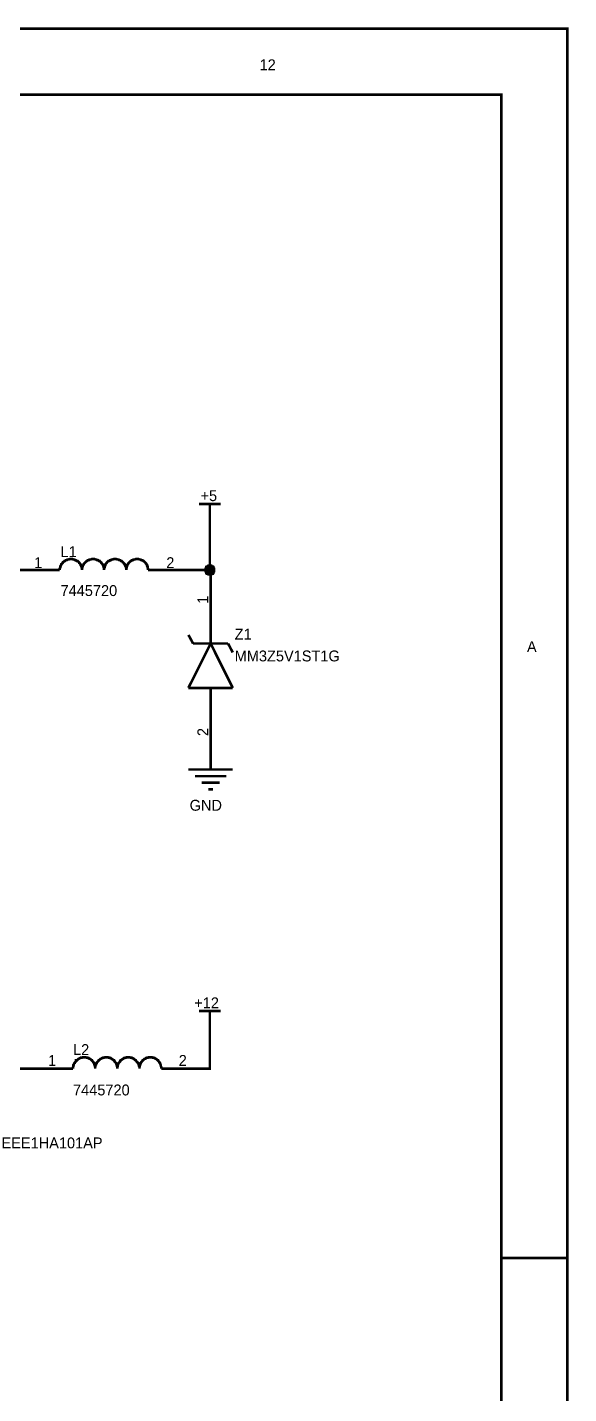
# Model space of a CAD drawing. Header units: millimetres. Extents: x 0 to 800, y 0 to 567.
# Drawn here: x 737.8 to 800.2, y 409.1 to 566.5 of the extents above; entities that cross this region are included whole.
import ezdxf

# ---------------------------------------------------------------- set-up
doc = ezdxf.new("R2010")
doc.units = ezdxf.units.MM
doc.layers.add('Sheet', color=255, linetype='Continuous')

msp = doc.modelspace()

# ---------------------------------------------------------------- linework, layer by layer
at = {"layer": 'Sheet'}
for points, const_width in [([(0, 566.38), (800.1, 566.38), (800.1, 0), (0, 0), (0, 566.38)], 0.3), ([(0, 566.38), (0, 0), (800.1, 0), (800.1, 566.38), (0, 566.38), (0, 566.38)], 0.0991), ([(7.66, 558.76), (792.48, 558.76), (792.48, 7.62), (7.66, 7.62), (7.66, 558.76)], 0.3), ([(7.66, 558.76), (7.66, 7.62), (792.48, 7.62), (792.48, 558.76), (7.66, 558.76), (7.66, 558.76)], 0.0991)]:
    msp.add_lwpolyline(points, close=True, dxfattribs=dict(at, const_width=const_width))
for points, const_width in [([(800.1, 566.38), (792.48, 566.38)], 0.3), ([(800.1, 566.38), (800.1, 558.76)], 0.3), ([(757.63, 511.63), (760.14, 511.63)], 0.3), ([(758.89, 509.08), (758.89, 511.63)], 0.3), ([(754.32, 504.02), (758.89, 504.02), (758.89, 509.08)], 0.3), ([(742.89, 505.27), (742.85, 505.27), (742.76, 505.27), (742.71, 505.27), (742.62, 505.23), (742.58, 505.23), (742.49, 505.23), (742.44, 505.18), (742.4, 505.18), (742.31, 505.14), (742.27, 505.14), (742.22, 505.09), (742.18, 505.05), (742.13, 505.05), (742.09, 505), (742.04, 504.96), (741.95, 504.91), (741.95, 504.87), (741.91, 504.82), (741.86, 504.78), (741.82, 504.73), (741.77, 504.69), (741.77, 504.64), (741.73, 504.55), (741.68, 504.51), (741.68, 504.47), (741.64, 504.42), (741.64, 504.33), (741.64, 504.29), (741.59, 504.2), (741.59, 504.15), (741.59, 504.06), (741.59, 504.02)], 0.3), ([(744.15, 504.02), (744.15, 504.06), (744.15, 504.15), (744.15, 504.2), (744.1, 504.29), (744.1, 504.33), (744.1, 504.42), (744.06, 504.47), (744.06, 504.51), (744.01, 504.55), (744.01, 504.64), (743.97, 504.69), (743.92, 504.73), (743.88, 504.78), (743.83, 504.82), (743.83, 504.87), (743.79, 504.91), (743.74, 504.96), (743.7, 505), (743.65, 505.05), (743.56, 505.05), (743.52, 505.09), (743.47, 505.14), (743.43, 505.14), (743.39, 505.18), (743.3, 505.18), (743.25, 505.23), (743.21, 505.23), (743.16, 505.23), (743.07, 505.27), (743.03, 505.27), (742.94, 505.27), (742.89, 505.27)], 0.3), ([(742.89, 505.27), (742.89, 505.27), (742.89, 505.27), (742.89, 505.27), (742.89, 505.27), (742.89, 505.27), (742.89, 505.27), (742.89, 505.27), (742.89, 505.27), (742.89, 505.27), (742.89, 505.27), (742.89, 505.27), (742.89, 505.27), (742.89, 505.27), (742.89, 505.27), (742.89, 505.27), (742.89, 505.27), (742.89, 505.27), (742.89, 505.27), (742.89, 505.27), (742.89, 505.27), (742.89, 505.27), (742.89, 505.27), (742.89, 505.27), (742.89, 505.27), (742.89, 505.27), (742.89, 505.27), (742.89, 505.27), (742.89, 505.27), (742.89, 505.27), (742.89, 505.27), (742.89, 505.27), (742.89, 505.27)], 0.3), ([(745.45, 505.27), (745.4, 505.27), (745.31, 505.27), (745.27, 505.27), (745.18, 505.23), (745.13, 505.23), (745.04, 505.23), (745, 505.18), (744.95, 505.18), (744.86, 505.14), (744.82, 505.14), (744.77, 505.09), (744.73, 505.05), (744.68, 505.05), (744.64, 505), (744.59, 504.96), (744.55, 504.91), (744.51, 504.87), (744.46, 504.82), (744.42, 504.78), (744.37, 504.73), (744.33, 504.69), (744.33, 504.64), (744.28, 504.55), (744.24, 504.51), (744.24, 504.47), (744.19, 504.42), (744.19, 504.33), (744.19, 504.29), (744.15, 504.2), (744.15, 504.15), (744.15, 504.06), (744.15, 504.02)], 0.3), ([(746.7, 504.02), (746.7, 504.06), (746.7, 504.15), (746.7, 504.2), (746.66, 504.29), (746.66, 504.33), (746.66, 504.42), (746.61, 504.47), (746.61, 504.51), (746.57, 504.55), (746.57, 504.64), (746.52, 504.69), (746.48, 504.73), (746.43, 504.78), (746.39, 504.82), (746.39, 504.87), (746.34, 504.91), (746.3, 504.96), (746.25, 505), (746.21, 505.05), (746.12, 505.05), (746.07, 505.09), (746.03, 505.14), (745.98, 505.14), (745.94, 505.18), (745.85, 505.18), (745.8, 505.23), (745.76, 505.23), (745.71, 505.23), (745.63, 505.27), (745.58, 505.27), (745.49, 505.27), (745.45, 505.27)], 0.3), ([(745.45, 505.27), (745.45, 505.27), (745.45, 505.27), (745.45, 505.27), (745.45, 505.27), (745.45, 505.27), (745.45, 505.27), (745.45, 505.27), (745.45, 505.27), (745.45, 505.27), (745.45, 505.27), (745.45, 505.27), (745.45, 505.27), (745.45, 505.27), (745.45, 505.27), (745.45, 505.27), (745.45, 505.27), (745.45, 505.27), (745.45, 505.27), (745.45, 505.27), (745.45, 505.27), (745.45, 505.27), (745.45, 505.27), (745.45, 505.27), (745.45, 505.27), (745.45, 505.27), (745.45, 505.27), (745.45, 505.27), (745.45, 505.27), (745.45, 505.27), (745.45, 505.27), (745.45, 505.27), (745.45, 505.27)], 0.3), ([(747.95, 505.27), (747.91, 505.27), (747.82, 505.27), (747.78, 505.27), (747.69, 505.23), (747.64, 505.23), (747.6, 505.23), (747.55, 505.18), (747.46, 505.18), (747.42, 505.14), (747.37, 505.14), (747.33, 505.09), (747.28, 505.05), (747.19, 505.05), (747.15, 505), (747.1, 504.96), (747.06, 504.91), (747.01, 504.87), (747.01, 504.82), (746.97, 504.78), (746.92, 504.73), (746.88, 504.69), (746.83, 504.64), (746.83, 504.55), (746.79, 504.51), (746.79, 504.47), (746.75, 504.42), (746.75, 504.33), (746.75, 504.29), (746.7, 504.2), (746.7, 504.15), (746.7, 504.06), (746.7, 504.02)], 0.3), ([(749.25, 504.02), (749.25, 504.06), (749.25, 504.15), (749.25, 504.2), (749.21, 504.29), (749.21, 504.33), (749.21, 504.42), (749.16, 504.47), (749.16, 504.51), (749.12, 504.55), (749.07, 504.64), (749.07, 504.69), (749.03, 504.73), (748.98, 504.78), (748.94, 504.82), (748.9, 504.87), (748.85, 504.91), (748.81, 504.96), (748.76, 505), (748.72, 505.05), (748.67, 505.05), (748.63, 505.09), (748.58, 505.14), (748.54, 505.14), (748.45, 505.18), (748.4, 505.18), (748.36, 505.23), (748.27, 505.23), (748.22, 505.23), (748.13, 505.27), (748.09, 505.27), (748, 505.27), (747.95, 505.27)], 0.3), ([(747.95, 505.27), (747.95, 505.27), (747.95, 505.27), (747.95, 505.27), (747.95, 505.27), (747.95, 505.27), (747.95, 505.27), (747.95, 505.27), (747.95, 505.27), (747.95, 505.27), (747.95, 505.27), (747.95, 505.27), (747.95, 505.27), (747.95, 505.27), (747.95, 505.27), (747.95, 505.27), (747.95, 505.27), (747.95, 505.27), (747.95, 505.27), (747.95, 505.27), (747.95, 505.27), (747.95, 505.27), (747.95, 505.27), (747.95, 505.27), (747.95, 505.27), (747.95, 505.27), (747.95, 505.27), (747.95, 505.27), (747.95, 505.27), (747.95, 505.27), (747.95, 505.27), (747.95, 505.27), (747.95, 505.27)], 0.3), ([(750.51, 505.27), (750.46, 505.27), (750.37, 505.27), (750.33, 505.27), (750.24, 505.23), (750.19, 505.23), (750.1, 505.23), (750.06, 505.18), (750.02, 505.18), (749.97, 505.14), (749.88, 505.14), (749.84, 505.09), (749.79, 505.05), (749.75, 505.05), (749.7, 505), (749.66, 504.96), (749.61, 504.91), (749.57, 504.87), (749.52, 504.82), (749.48, 504.78), (749.48, 504.73), (749.43, 504.69), (749.39, 504.64), (749.39, 504.55), (749.34, 504.51), (749.34, 504.47), (749.3, 504.42), (749.3, 504.33), (749.3, 504.29), (749.25, 504.2), (749.25, 504.15), (749.25, 504.06), (749.25, 504.02)], 0.3), ([(751.76, 504.02), (751.76, 504.06), (751.76, 504.15), (751.76, 504.2), (751.72, 504.29), (751.72, 504.33), (751.72, 504.42), (751.67, 504.47), (751.67, 504.51), (751.63, 504.55), (751.63, 504.64), (751.58, 504.69), (751.54, 504.73), (751.54, 504.78), (751.49, 504.82), (751.45, 504.87), (751.4, 504.91), (751.36, 504.96), (751.31, 505), (751.27, 505.05), (751.22, 505.05), (751.18, 505.09), (751.14, 505.14), (751.05, 505.14), (751, 505.18), (750.96, 505.18), (750.91, 505.23), (750.82, 505.23), (750.78, 505.23), (750.69, 505.27), (750.64, 505.27), (750.55, 505.27), (750.51, 505.27)], 0.3), ([(750.51, 505.27), (750.51, 505.27), (750.51, 505.27), (750.51, 505.27), (750.51, 505.27), (750.51, 505.27), (750.51, 505.27), (750.51, 505.27), (750.51, 505.27), (750.51, 505.27), (750.51, 505.27), (750.51, 505.27), (750.51, 505.27), (750.51, 505.27), (750.51, 505.27), (750.51, 505.27), (750.51, 505.27), (750.51, 505.27), (750.51, 505.27), (750.51, 505.27), (750.51, 505.27), (750.51, 505.27), (750.51, 505.27), (750.51, 505.27), (750.51, 505.27), (750.51, 505.27), (750.51, 505.27), (750.51, 505.27), (750.51, 505.27), (750.51, 505.27), (750.51, 505.27), (750.51, 505.27), (750.51, 505.27)], 0.3), ([(739.08, 504.02), (731.96, 504.02)], 0.3), ([(741.59, 504.02), (739.08, 504.02)], 0.3), ([(751.76, 504.02), (754.32, 504.02)], 0.3), ([(758.39, 504.02), (758.39, 504.06), (758.39, 504.06), (758.39, 504.11), (758.39, 504.11), (758.39, 504.15), (758.44, 504.15), (758.44, 504.2), (758.44, 504.2), (758.44, 504.24), (758.44, 504.24), (758.48, 504.29), (758.48, 504.29), (758.48, 504.33), (758.53, 504.33), (758.53, 504.33), (758.53, 504.38), (758.57, 504.38), (758.57, 504.38), (758.57, 504.42), (758.62, 504.42), (758.62, 504.42), (758.66, 504.47), (758.66, 504.47), (758.71, 504.47), (758.71, 504.47), (758.75, 504.47), (758.75, 504.51), (758.8, 504.51), (758.8, 504.51), (758.84, 504.51), (758.84, 504.51), (758.89, 504.51)], 0.3), ([(758.39, 504.02), (758.39, 504.06), (758.39, 504.06), (758.39, 504.11), (758.39, 504.11), (758.39, 504.15), (758.44, 504.15), (758.44, 504.2), (758.44, 504.2), (758.44, 504.24), (758.44, 504.24), (758.48, 504.29), (758.48, 504.29), (758.48, 504.33), (758.53, 504.33), (758.53, 504.33), (758.53, 504.38), (758.57, 504.38), (758.57, 504.38), (758.57, 504.42), (758.62, 504.42), (758.62, 504.42), (758.66, 504.47), (758.66, 504.47), (758.71, 504.47), (758.71, 504.47), (758.75, 504.47), (758.75, 504.51), (758.8, 504.51), (758.8, 504.51), (758.84, 504.51), (758.84, 504.51), (758.89, 504.51)], 0.3), ([(758.39, 504.02), (758.39, 504.06), (758.39, 504.06), (758.39, 504.11), (758.39, 504.11), (758.39, 504.15), (758.44, 504.15), (758.44, 504.2), (758.44, 504.2), (758.44, 504.24), (758.44, 504.24), (758.48, 504.29), (758.48, 504.29), (758.48, 504.33), (758.53, 504.33), (758.53, 504.33), (758.53, 504.38), (758.57, 504.38), (758.57, 504.38), (758.57, 504.42), (758.62, 504.42), (758.62, 504.42), (758.66, 504.47), (758.66, 504.47), (758.71, 504.47), (758.71, 504.47), (758.75, 504.47), (758.75, 504.51), (758.8, 504.51), (758.8, 504.51), (758.84, 504.51), (758.84, 504.51), (758.89, 504.51)], 0.3), ([(758.39, 504.02), (758.39, 504.06), (758.39, 504.06), (758.39, 504.11), (758.39, 504.11), (758.39, 504.15), (758.44, 504.15), (758.44, 504.2), (758.44, 504.2), (758.44, 504.24), (758.44, 504.24), (758.48, 504.29), (758.48, 504.29), (758.48, 504.33), (758.53, 504.33), (758.53, 504.33), (758.53, 504.38), (758.57, 504.38), (758.57, 504.38), (758.57, 504.42), (758.62, 504.42), (758.62, 504.42), (758.66, 504.47), (758.66, 504.47), (758.71, 504.47), (758.71, 504.47), (758.75, 504.47), (758.75, 504.51), (758.8, 504.51), (758.8, 504.51), (758.84, 504.51), (758.84, 504.51), (758.89, 504.51)], 0.3), ([(758.89, 503.52), (758.84, 503.52), (758.84, 503.52), (758.8, 503.52), (758.8, 503.52), (758.75, 503.52), (758.75, 503.57), (758.71, 503.57), (758.71, 503.57), (758.66, 503.57), (758.66, 503.57), (758.62, 503.61), (758.62, 503.61), (758.57, 503.61), (758.57, 503.66), (758.57, 503.66), (758.53, 503.66), (758.53, 503.7), (758.53, 503.7), (758.48, 503.7), (758.48, 503.75), (758.48, 503.75), (758.44, 503.79), (758.44, 503.79), (758.44, 503.84), (758.44, 503.84), (758.44, 503.88), (758.39, 503.88), (758.39, 503.93), (758.39, 503.93), (758.39, 503.97), (758.39, 503.97), (758.39, 504.02)], 0.3), ([(758.39, 504.02), (758.39, 504.02)], 0.3), ([(758.89, 503.52), (758.84, 503.52), (758.84, 503.52), (758.8, 503.52), (758.8, 503.52), (758.75, 503.52), (758.75, 503.57), (758.71, 503.57), (758.71, 503.57), (758.66, 503.57), (758.66, 503.57), (758.62, 503.61), (758.62, 503.61), (758.57, 503.61), (758.57, 503.66), (758.57, 503.66), (758.53, 503.66), (758.53, 503.7), (758.53, 503.7), (758.48, 503.7), (758.48, 503.75), (758.48, 503.75), (758.44, 503.79), (758.44, 503.79), (758.44, 503.84), (758.44, 503.84), (758.44, 503.88), (758.39, 503.88), (758.39, 503.93), (758.39, 503.93), (758.39, 503.97), (758.39, 503.97), (758.39, 504.02)], 0.3), ([(758.39, 504.02), (758.39, 504.02)], 0.3), ([(758.89, 503.52), (758.84, 503.52), (758.84, 503.52), (758.8, 503.52), (758.8, 503.52), (758.75, 503.52), (758.75, 503.57), (758.71, 503.57), (758.71, 503.57), (758.66, 503.57), (758.66, 503.57), (758.62, 503.61), (758.62, 503.61), (758.57, 503.61), (758.57, 503.66), (758.57, 503.66), (758.53, 503.66), (758.53, 503.7), (758.53, 503.7), (758.48, 503.7), (758.48, 503.75), (758.48, 503.75), (758.44, 503.79), (758.44, 503.79), (758.44, 503.84), (758.44, 503.84), (758.44, 503.88), (758.39, 503.88), (758.39, 503.93), (758.39, 503.93), (758.39, 503.97), (758.39, 503.97), (758.39, 504.02)], 0.3), ([(758.39, 504.02), (758.39, 504.02)], 0.3), ([(758.89, 503.52), (758.84, 503.52), (758.84, 503.52), (758.8, 503.52), (758.8, 503.52), (758.75, 503.52), (758.75, 503.57), (758.71, 503.57), (758.71, 503.57), (758.66, 503.57), (758.66, 503.57), (758.62, 503.61), (758.62, 503.61), (758.57, 503.61), (758.57, 503.66), (758.57, 503.66), (758.53, 503.66), (758.53, 503.7), (758.53, 503.7), (758.48, 503.7), (758.48, 503.75), (758.48, 503.75), (758.44, 503.79), (758.44, 503.79), (758.44, 503.84), (758.44, 503.84), (758.44, 503.88), (758.39, 503.88), (758.39, 503.93), (758.39, 503.93), (758.39, 503.97), (758.39, 503.97), (758.39, 504.02)], 0.3), ([(758.39, 504.02), (758.39, 504.02)], 0.3), ([(758.39, 504.02), (758.39, 504.06), (758.39, 504.06), (758.39, 504.11), (758.39, 504.11), (758.39, 504.15), (758.44, 504.15), (758.44, 504.2), (758.44, 504.2), (758.44, 504.24), (758.44, 504.24), (758.48, 504.29), (758.48, 504.29), (758.48, 504.33), (758.53, 504.33), (758.53, 504.33), (758.53, 504.38), (758.57, 504.38), (758.57, 504.38), (758.57, 504.42), (758.62, 504.42), (758.62, 504.42), (758.66, 504.47), (758.66, 504.47), (758.71, 504.47), (758.71, 504.47), (758.75, 504.47), (758.75, 504.51), (758.8, 504.51), (758.8, 504.51), (758.84, 504.51), (758.84, 504.51), (758.89, 504.51)], 0.0991), ([(758.39, 504.02), (758.39, 504.06), (758.39, 504.06), (758.39, 504.11), (758.39, 504.11), (758.39, 504.15), (758.44, 504.15), (758.44, 504.2), (758.44, 504.2), (758.44, 504.24), (758.44, 504.24), (758.48, 504.29), (758.48, 504.29), (758.48, 504.33), (758.53, 504.33), (758.53, 504.33), (758.53, 504.38), (758.57, 504.38), (758.57, 504.38), (758.57, 504.42), (758.62, 504.42), (758.62, 504.42), (758.66, 504.47), (758.66, 504.47), (758.71, 504.47), (758.71, 504.47), (758.75, 504.47), (758.75, 504.51), (758.8, 504.51), (758.8, 504.51), (758.84, 504.51), (758.84, 504.51), (758.89, 504.51)], 0.0991), ([(758.39, 504.02), (758.39, 504.06), (758.39, 504.06), (758.39, 504.11), (758.39, 504.11), (758.39, 504.15), (758.44, 504.15), (758.44, 504.2), (758.44, 504.2), (758.44, 504.24), (758.44, 504.24), (758.48, 504.29), (758.48, 504.29), (758.48, 504.33), (758.53, 504.33), (758.53, 504.33), (758.53, 504.38), (758.57, 504.38), (758.57, 504.38), (758.57, 504.42), (758.62, 504.42), (758.62, 504.42), (758.66, 504.47), (758.66, 504.47), (758.71, 504.47), (758.71, 504.47), (758.75, 504.47), (758.75, 504.51), (758.8, 504.51), (758.8, 504.51), (758.84, 504.51), (758.84, 504.51), (758.89, 504.51)], 0.0991), ([(758.39, 504.02), (758.39, 504.06), (758.39, 504.06), (758.39, 504.11), (758.39, 504.11), (758.39, 504.15), (758.44, 504.15), (758.44, 504.2), (758.44, 504.2), (758.44, 504.24), (758.44, 504.24), (758.48, 504.29), (758.48, 504.29), (758.48, 504.33), (758.53, 504.33), (758.53, 504.33), (758.53, 504.38), (758.57, 504.38), (758.57, 504.38), (758.57, 504.42), (758.62, 504.42), (758.62, 504.42), (758.66, 504.47), (758.66, 504.47), (758.71, 504.47), (758.71, 504.47), (758.75, 504.47), (758.75, 504.51), (758.8, 504.51), (758.8, 504.51), (758.84, 504.51), (758.84, 504.51), (758.89, 504.51)], 0.0991), ([(758.89, 503.52), (758.84, 503.52), (758.84, 503.52), (758.8, 503.52), (758.8, 503.52), (758.75, 503.52), (758.75, 503.57), (758.71, 503.57), (758.71, 503.57), (758.66, 503.57), (758.66, 503.57), (758.62, 503.61), (758.62, 503.61), (758.57, 503.61), (758.57, 503.66), (758.57, 503.66), (758.53, 503.66), (758.53, 503.7), (758.53, 503.7), (758.48, 503.7), (758.48, 503.75), (758.48, 503.75), (758.44, 503.79), (758.44, 503.79), (758.44, 503.84), (758.44, 503.84), (758.44, 503.88), (758.39, 503.88), (758.39, 503.93), (758.39, 503.93), (758.39, 503.97), (758.39, 503.97), (758.39, 504.02)], 0.0991), ([(758.39, 504.02), (758.39, 504.02)], 0.0991), ([(758.89, 503.52), (758.84, 503.52), (758.84, 503.52), (758.8, 503.52), (758.8, 503.52), (758.75, 503.52), (758.75, 503.57), (758.71, 503.57), (758.71, 503.57), (758.66, 503.57), (758.66, 503.57), (758.62, 503.61), (758.62, 503.61), (758.57, 503.61), (758.57, 503.66), (758.57, 503.66), (758.53, 503.66), (758.53, 503.7), (758.53, 503.7), (758.48, 503.7), (758.48, 503.75), (758.48, 503.75), (758.44, 503.79), (758.44, 503.79), (758.44, 503.84), (758.44, 503.84), (758.44, 503.88), (758.39, 503.88), (758.39, 503.93), (758.39, 503.93), (758.39, 503.97), (758.39, 503.97), (758.39, 504.02)], 0.0991), ([(758.39, 504.02), (758.39, 504.02)], 0.0991), ([(758.89, 503.52), (758.84, 503.52), (758.84, 503.52), (758.8, 503.52), (758.8, 503.52), (758.75, 503.52), (758.75, 503.57), (758.71, 503.57), (758.71, 503.57), (758.66, 503.57), (758.66, 503.57), (758.62, 503.61), (758.62, 503.61), (758.57, 503.61), (758.57, 503.66), (758.57, 503.66), (758.53, 503.66), (758.53, 503.7), (758.53, 503.7), (758.48, 503.7), (758.48, 503.75), (758.48, 503.75), (758.44, 503.79), (758.44, 503.79), (758.44, 503.84), (758.44, 503.84), (758.44, 503.88), (758.39, 503.88), (758.39, 503.93), (758.39, 503.93), (758.39, 503.97), (758.39, 503.97), (758.39, 504.02)], 0.0991), ([(758.39, 504.02), (758.39, 504.02)], 0.0991), ([(758.89, 503.52), (758.84, 503.52), (758.84, 503.52), (758.8, 503.52), (758.8, 503.52), (758.75, 503.52), (758.75, 503.57), (758.71, 503.57), (758.71, 503.57), (758.66, 503.57), (758.66, 503.57), (758.62, 503.61), (758.62, 503.61), (758.57, 503.61), (758.57, 503.66), (758.57, 503.66), (758.53, 503.66), (758.53, 503.7), (758.53, 503.7), (758.48, 503.7), (758.48, 503.75), (758.48, 503.75), (758.44, 503.79), (758.44, 503.79), (758.44, 503.84), (758.44, 503.84), (758.44, 503.88), (758.39, 503.88), (758.39, 503.93), (758.39, 503.93), (758.39, 503.97), (758.39, 503.97), (758.39, 504.02)], 0.0991), ([(758.39, 504.02), (758.39, 504.02)], 0.0991), ([(758.89, 504.51), (758.89, 504.51)], 0.3), ([(758.89, 504.51), (758.93, 504.51), (758.93, 504.51), (758.98, 504.51), (758.98, 504.51), (759.02, 504.51), (759.02, 504.47), (759.06, 504.47), (759.06, 504.47), (759.11, 504.47), (759.11, 504.47), (759.15, 504.42), (759.15, 504.42), (759.2, 504.42), (759.2, 504.38), (759.2, 504.38), (759.24, 504.38), (759.24, 504.33), (759.24, 504.33), (759.29, 504.33), (759.29, 504.29), (759.29, 504.29), (759.33, 504.24), (759.33, 504.24), (759.33, 504.2), (759.33, 504.2), (759.33, 504.15), (759.38, 504.15), (759.38, 504.11), (759.38, 504.11), (759.38, 504.06), (759.38, 504.06), (759.38, 504.02)], 0.3), ([(758.89, 504.51), (758.89, 504.51)], 0.3), ([(758.89, 504.51), (758.93, 504.51), (758.93, 504.51), (758.98, 504.51), (758.98, 504.51), (759.02, 504.51), (759.02, 504.47), (759.06, 504.47), (759.06, 504.47), (759.11, 504.47), (759.11, 504.47), (759.15, 504.42), (759.15, 504.42), (759.2, 504.42), (759.2, 504.38), (759.2, 504.38), (759.24, 504.38), (759.24, 504.33), (759.24, 504.33), (759.29, 504.33), (759.29, 504.29), (759.29, 504.29), (759.33, 504.24), (759.33, 504.24), (759.33, 504.2), (759.33, 504.2), (759.33, 504.15), (759.38, 504.15), (759.38, 504.11), (759.38, 504.11), (759.38, 504.06), (759.38, 504.06), (759.38, 504.02)], 0.3), ([(758.89, 504.51), (758.89, 504.51)], 0.3), ([(758.89, 504.51), (758.93, 504.51), (758.93, 504.51), (758.98, 504.51), (758.98, 504.51), (759.02, 504.51), (759.02, 504.47), (759.06, 504.47), (759.06, 504.47), (759.11, 504.47), (759.11, 504.47), (759.15, 504.42), (759.15, 504.42), (759.2, 504.42), (759.2, 504.38), (759.2, 504.38), (759.24, 504.38), (759.24, 504.33), (759.24, 504.33), (759.29, 504.33), (759.29, 504.29), (759.29, 504.29), (759.33, 504.24), (759.33, 504.24), (759.33, 504.2), (759.33, 504.2), (759.33, 504.15), (759.38, 504.15), (759.38, 504.11), (759.38, 504.11), (759.38, 504.06), (759.38, 504.06), (759.38, 504.02)], 0.3), ([(758.89, 504.51), (758.89, 504.51)], 0.3), ([(758.89, 504.51), (758.93, 504.51), (758.93, 504.51), (758.98, 504.51), (758.98, 504.51), (759.02, 504.51), (759.02, 504.47), (759.06, 504.47), (759.06, 504.47), (759.11, 504.47), (759.11, 504.47), (759.15, 504.42), (759.15, 504.42), (759.2, 504.42), (759.2, 504.38), (759.2, 504.38), (759.24, 504.38), (759.24, 504.33), (759.24, 504.33), (759.29, 504.33), (759.29, 504.29), (759.29, 504.29), (759.33, 504.24), (759.33, 504.24), (759.33, 504.2), (759.33, 504.2), (759.33, 504.15), (759.38, 504.15), (759.38, 504.11), (759.38, 504.11), (759.38, 504.06), (759.38, 504.06), (759.38, 504.02)], 0.3), ([(759.38, 504.02), (759.38, 503.97), (759.38, 503.97), (759.38, 503.93), (759.38, 503.93), (759.38, 503.88), (759.33, 503.88), (759.33, 503.84), (759.33, 503.84), (759.33, 503.79), (759.33, 503.79), (759.29, 503.75), (759.29, 503.75), (759.29, 503.7), (759.24, 503.7), (759.24, 503.7), (759.24, 503.66), (759.2, 503.66), (759.2, 503.66), (759.2, 503.61), (759.15, 503.61), (759.15, 503.61), (759.11, 503.57), (759.11, 503.57), (759.06, 503.57), (759.06, 503.57), (759.02, 503.57), (759.02, 503.52), (758.98, 503.52), (758.98, 503.52), (758.93, 503.52), (758.93, 503.52), (758.89, 503.52)], 0.3), ([(758.98, 500.61), (758.98, 504.02), (758.89, 504.02)], 0.3), ([(759.38, 504.02), (759.38, 503.97), (759.38, 503.97), (759.38, 503.93), (759.38, 503.93), (759.38, 503.88), (759.33, 503.88), (759.33, 503.84), (759.33, 503.84), (759.33, 503.79), (759.33, 503.79), (759.29, 503.75), (759.29, 503.75), (759.29, 503.7), (759.24, 503.7), (759.24, 503.7), (759.24, 503.66), (759.2, 503.66), (759.2, 503.66), (759.2, 503.61), (759.15, 503.61), (759.15, 503.61), (759.11, 503.57), (759.11, 503.57), (759.06, 503.57), (759.06, 503.57), (759.02, 503.57), (759.02, 503.52), (758.98, 503.52), (758.98, 503.52), (758.93, 503.52), (758.93, 503.52), (758.89, 503.52)], 0.3), ([(759.38, 504.02), (759.38, 503.97), (759.38, 503.97), (759.38, 503.93), (759.38, 503.93), (759.38, 503.88), (759.33, 503.88), (759.33, 503.84), (759.33, 503.84), (759.33, 503.79), (759.33, 503.79), (759.29, 503.75), (759.29, 503.75), (759.29, 503.7), (759.24, 503.7), (759.24, 503.7), (759.24, 503.66), (759.2, 503.66), (759.2, 503.66), (759.2, 503.61), (759.15, 503.61), (759.15, 503.61), (759.11, 503.57), (759.11, 503.57), (759.06, 503.57), (759.06, 503.57), (759.02, 503.57), (759.02, 503.52), (758.98, 503.52), (758.98, 503.52), (758.93, 503.52), (758.93, 503.52), (758.89, 503.52)], 0.3), ([(759.38, 504.02), (759.38, 503.97), (759.38, 503.97), (759.38, 503.93), (759.38, 503.93), (759.38, 503.88), (759.33, 503.88), (759.33, 503.84), (759.33, 503.84), (759.33, 503.79), (759.33, 503.79), (759.29, 503.75), (759.29, 503.75), (759.29, 503.7), (759.24, 503.7), (759.24, 503.7), (759.24, 503.66), (759.2, 503.66), (759.2, 503.66), (759.2, 503.61), (759.15, 503.61), (759.15, 503.61), (759.11, 503.57), (759.11, 503.57), (759.06, 503.57), (759.06, 503.57), (759.02, 503.57), (759.02, 503.52), (758.98, 503.52), (758.98, 503.52), (758.93, 503.52), (758.93, 503.52), (758.89, 503.52)], 0.3), ([(758.89, 504.51), (758.89, 504.51)], 0.0991), ([(758.89, 504.51), (758.93, 504.51), (758.93, 504.51), (758.98, 504.51), (758.98, 504.51), (759.02, 504.51), (759.02, 504.47), (759.06, 504.47), (759.06, 504.47), (759.11, 504.47), (759.11, 504.47), (759.15, 504.42), (759.15, 504.42), (759.2, 504.42), (759.2, 504.38), (759.2, 504.38), (759.24, 504.38), (759.24, 504.33), (759.24, 504.33), (759.29, 504.33), (759.29, 504.29), (759.29, 504.29), (759.33, 504.24), (759.33, 504.24), (759.33, 504.2), (759.33, 504.2), (759.33, 504.15), (759.38, 504.15), (759.38, 504.11), (759.38, 504.11), (759.38, 504.06), (759.38, 504.06), (759.38, 504.02)], 0.0991), ([(758.89, 504.51), (758.89, 504.51)], 0.0991), ([(758.89, 504.51), (758.93, 504.51), (758.93, 504.51), (758.98, 504.51), (758.98, 504.51), (759.02, 504.51), (759.02, 504.47), (759.06, 504.47), (759.06, 504.47), (759.11, 504.47), (759.11, 504.47), (759.15, 504.42), (759.15, 504.42), (759.2, 504.42), (759.2, 504.38), (759.2, 504.38), (759.24, 504.38), (759.24, 504.33), (759.24, 504.33), (759.29, 504.33), (759.29, 504.29), (759.29, 504.29), (759.33, 504.24), (759.33, 504.24), (759.33, 504.2), (759.33, 504.2), (759.33, 504.15), (759.38, 504.15), (759.38, 504.11), (759.38, 504.11), (759.38, 504.06), (759.38, 504.06), (759.38, 504.02)], 0.0991), ([(758.89, 504.51), (758.89, 504.51)], 0.0991), ([(758.89, 504.51), (758.93, 504.51), (758.93, 504.51), (758.98, 504.51), (758.98, 504.51), (759.02, 504.51), (759.02, 504.47), (759.06, 504.47), (759.06, 504.47), (759.11, 504.47), (759.11, 504.47), (759.15, 504.42), (759.15, 504.42), (759.2, 504.42), (759.2, 504.38), (759.2, 504.38), (759.24, 504.38), (759.24, 504.33), (759.24, 504.33), (759.29, 504.33), (759.29, 504.29), (759.29, 504.29), (759.33, 504.24), (759.33, 504.24), (759.33, 504.2), (759.33, 504.2), (759.33, 504.15), (759.38, 504.15), (759.38, 504.11), (759.38, 504.11), (759.38, 504.06), (759.38, 504.06), (759.38, 504.02)], 0.0991), ([(758.89, 504.51), (758.89, 504.51)], 0.0991), ([(758.89, 504.51), (758.93, 504.51), (758.93, 504.51), (758.98, 504.51), (758.98, 504.51), (759.02, 504.51), (759.02, 504.47), (759.06, 504.47), (759.06, 504.47), (759.11, 504.47), (759.11, 504.47), (759.15, 504.42), (759.15, 504.42), (759.2, 504.42), (759.2, 504.38), (759.2, 504.38), (759.24, 504.38), (759.24, 504.33), (759.24, 504.33), (759.29, 504.33), (759.29, 504.29), (759.29, 504.29), (759.33, 504.24), (759.33, 504.24), (759.33, 504.2), (759.33, 504.2), (759.33, 504.15), (759.38, 504.15), (759.38, 504.11), (759.38, 504.11), (759.38, 504.06), (759.38, 504.06), (759.38, 504.02)], 0.0991), ([(759.38, 504.02), (759.38, 503.97), (759.38, 503.97), (759.38, 503.93), (759.38, 503.93), (759.38, 503.88), (759.33, 503.88), (759.33, 503.84), (759.33, 503.84), (759.33, 503.79), (759.33, 503.79), (759.29, 503.75), (759.29, 503.75), (759.29, 503.7), (759.24, 503.7), (759.24, 503.7), (759.24, 503.66), (759.2, 503.66), (759.2, 503.66), (759.2, 503.61), (759.15, 503.61), (759.15, 503.61), (759.11, 503.57), (759.11, 503.57), (759.06, 503.57), (759.06, 503.57), (759.02, 503.57), (759.02, 503.52), (758.98, 503.52), (758.98, 503.52), (758.93, 503.52), (758.93, 503.52), (758.89, 503.52)], 0.0991), ([(759.38, 504.02), (759.38, 503.97), (759.38, 503.97), (759.38, 503.93), (759.38, 503.93), (759.38, 503.88), (759.33, 503.88), (759.33, 503.84), (759.33, 503.84), (759.33, 503.79), (759.33, 503.79), (759.29, 503.75), (759.29, 503.75), (759.29, 503.7), (759.24, 503.7), (759.24, 503.7), (759.24, 503.66), (759.2, 503.66), (759.2, 503.66), (759.2, 503.61), (759.15, 503.61), (759.15, 503.61), (759.11, 503.57), (759.11, 503.57), (759.06, 503.57), (759.06, 503.57), (759.02, 503.57), (759.02, 503.52), (758.98, 503.52), (758.98, 503.52), (758.93, 503.52), (758.93, 503.52), (758.89, 503.52)], 0.0991), ([(759.38, 504.02), (759.38, 503.97), (759.38, 503.97), (759.38, 503.93), (759.38, 503.93), (759.38, 503.88), (759.33, 503.88), (759.33, 503.84), (759.33, 503.84), (759.33, 503.79), (759.33, 503.79), (759.29, 503.75), (759.29, 503.75), (759.29, 503.7), (759.24, 503.7), (759.24, 503.7), (759.24, 503.66), (759.2, 503.66), (759.2, 503.66), (759.2, 503.61), (759.15, 503.61), (759.15, 503.61), (759.11, 503.57), (759.11, 503.57), (759.06, 503.57), (759.06, 503.57), (759.02, 503.57), (759.02, 503.52), (758.98, 503.52), (758.98, 503.52), (758.93, 503.52), (758.93, 503.52), (758.89, 503.52)], 0.0991), ([(759.38, 504.02), (759.38, 503.97), (759.38, 503.97), (759.38, 503.93), (759.38, 503.93), (759.38, 503.88), (759.33, 503.88), (759.33, 503.84), (759.33, 503.84), (759.33, 503.79), (759.33, 503.79), (759.29, 503.75), (759.29, 503.75), (759.29, 503.7), (759.24, 503.7), (759.24, 503.7), (759.24, 503.66), (759.2, 503.66), (759.2, 503.66), (759.2, 503.61), (759.15, 503.61), (759.15, 503.61), (759.11, 503.57), (759.11, 503.57), (759.06, 503.57), (759.06, 503.57), (759.02, 503.57), (759.02, 503.52), (758.98, 503.52), (758.98, 503.52), (758.93, 503.52), (758.93, 503.52), (758.89, 503.52)], 0.0991), ([(759.38, 504.02), (759.38, 504.02), (759.38, 504.02), (759.38, 504.02), (759.38, 504.02), (759.38, 504.02), (759.38, 504.02), (759.38, 504.02), (759.38, 504.02), (759.38, 504.02), (759.38, 504.02), (759.38, 504.02), (759.38, 504.02), (759.38, 504.02), (759.38, 504.02), (759.38, 504.02), (759.38, 504.02), (759.38, 504.02), (759.38, 504.02), (759.38, 504.02), (759.38, 504.02), (759.38, 504.02), (759.38, 504.02), (759.38, 504.02), (759.38, 504.02), (759.38, 504.02), (759.38, 504.02), (759.38, 504.02), (759.38, 504.02), (759.38, 504.02), (759.38, 504.02), (759.38, 504.02), (759.38, 504.02)], 0.3), ([(759.38, 504.02), (759.38, 504.02)], 0.3), ([(759.38, 504.02), (759.38, 504.02), (759.38, 504.02), (759.38, 504.02), (759.38, 504.02), (759.38, 504.02), (759.38, 504.02), (759.38, 504.02), (759.38, 504.02), (759.38, 504.02), (759.38, 504.02), (759.38, 504.02), (759.38, 504.02), (759.38, 504.02), (759.38, 504.02), (759.38, 504.02), (759.38, 504.02), (759.38, 504.02), (759.38, 504.02), (759.38, 504.02), (759.38, 504.02), (759.38, 504.02), (759.38, 504.02), (759.38, 504.02), (759.38, 504.02), (759.38, 504.02), (759.38, 504.02), (759.38, 504.02), (759.38, 504.02), (759.38, 504.02), (759.38, 504.02), (759.38, 504.02), (759.38, 504.02)], 0.3), ([(759.38, 504.02), (759.38, 504.02)], 0.3), ([(759.38, 504.02), (759.38, 504.02), (759.38, 504.02), (759.38, 504.02), (759.38, 504.02), (759.38, 504.02), (759.38, 504.02), (759.38, 504.02), (759.38, 504.02), (759.38, 504.02), (759.38, 504.02), (759.38, 504.02), (759.38, 504.02), (759.38, 504.02), (759.38, 504.02), (759.38, 504.02), (759.38, 504.02), (759.38, 504.02), (759.38, 504.02), (759.38, 504.02), (759.38, 504.02), (759.38, 504.02), (759.38, 504.02), (759.38, 504.02), (759.38, 504.02), (759.38, 504.02), (759.38, 504.02), (759.38, 504.02), (759.38, 504.02), (759.38, 504.02), (759.38, 504.02), (759.38, 504.02), (759.38, 504.02)], 0.3), ([(759.38, 504.02), (759.38, 504.02)], 0.3), ([(759.38, 504.02), (759.38, 504.02), (759.38, 504.02), (759.38, 504.02), (759.38, 504.02), (759.38, 504.02), (759.38, 504.02), (759.38, 504.02), (759.38, 504.02), (759.38, 504.02), (759.38, 504.02), (759.38, 504.02), (759.38, 504.02), (759.38, 504.02), (759.38, 504.02), (759.38, 504.02), (759.38, 504.02), (759.38, 504.02), (759.38, 504.02), (759.38, 504.02), (759.38, 504.02), (759.38, 504.02), (759.38, 504.02), (759.38, 504.02), (759.38, 504.02), (759.38, 504.02), (759.38, 504.02), (759.38, 504.02), (759.38, 504.02), (759.38, 504.02), (759.38, 504.02), (759.38, 504.02), (759.38, 504.02)], 0.3), ([(759.38, 504.02), (759.38, 504.02)], 0.3), ([(759.38, 504.02), (759.38, 504.02), (759.38, 504.02), (759.38, 504.02), (759.38, 504.02), (759.38, 504.02), (759.38, 504.02), (759.38, 504.02), (759.38, 504.02), (759.38, 504.02), (759.38, 504.02), (759.38, 504.02), (759.38, 504.02), (759.38, 504.02), (759.38, 504.02), (759.38, 504.02), (759.38, 504.02), (759.38, 504.02), (759.38, 504.02), (759.38, 504.02), (759.38, 504.02), (759.38, 504.02), (759.38, 504.02), (759.38, 504.02), (759.38, 504.02), (759.38, 504.02), (759.38, 504.02), (759.38, 504.02), (759.38, 504.02), (759.38, 504.02), (759.38, 504.02), (759.38, 504.02), (759.38, 504.02)], 0.0991), ([(759.38, 504.02), (759.38, 504.02)], 0.0991), ([(759.38, 504.02), (759.38, 504.02), (759.38, 504.02), (759.38, 504.02), (759.38, 504.02), (759.38, 504.02), (759.38, 504.02), (759.38, 504.02), (759.38, 504.02), (759.38, 504.02), (759.38, 504.02), (759.38, 504.02), (759.38, 504.02), (759.38, 504.02), (759.38, 504.02), (759.38, 504.02), (759.38, 504.02), (759.38, 504.02), (759.38, 504.02), (759.38, 504.02), (759.38, 504.02), (759.38, 504.02), (759.38, 504.02), (759.38, 504.02), (759.38, 504.02), (759.38, 504.02), (759.38, 504.02), (759.38, 504.02), (759.38, 504.02), (759.38, 504.02), (759.38, 504.02), (759.38, 504.02), (759.38, 504.02)], 0.0991), ([(759.38, 504.02), (759.38, 504.02)], 0.0991), ([(759.38, 504.02), (759.38, 504.02), (759.38, 504.02), (759.38, 504.02), (759.38, 504.02), (759.38, 504.02), (759.38, 504.02), (759.38, 504.02), (759.38, 504.02), (759.38, 504.02), (759.38, 504.02), (759.38, 504.02), (759.38, 504.02), (759.38, 504.02), (759.38, 504.02), (759.38, 504.02), (759.38, 504.02), (759.38, 504.02), (759.38, 504.02), (759.38, 504.02), (759.38, 504.02), (759.38, 504.02), (759.38, 504.02), (759.38, 504.02), (759.38, 504.02), (759.38, 504.02), (759.38, 504.02), (759.38, 504.02), (759.38, 504.02), (759.38, 504.02), (759.38, 504.02), (759.38, 504.02), (759.38, 504.02)], 0.0991), ([(759.38, 504.02), (759.38, 504.02)], 0.0991), ([(759.38, 504.02), (759.38, 504.02), (759.38, 504.02), (759.38, 504.02), (759.38, 504.02), (759.38, 504.02), (759.38, 504.02), (759.38, 504.02), (759.38, 504.02), (759.38, 504.02), (759.38, 504.02), (759.38, 504.02), (759.38, 504.02), (759.38, 504.02), (759.38, 504.02), (759.38, 504.02), (759.38, 504.02), (759.38, 504.02), (759.38, 504.02), (759.38, 504.02), (759.38, 504.02), (759.38, 504.02), (759.38, 504.02), (759.38, 504.02), (759.38, 504.02), (759.38, 504.02), (759.38, 504.02), (759.38, 504.02), (759.38, 504.02), (759.38, 504.02), (759.38, 504.02), (759.38, 504.02), (759.38, 504.02)], 0.0991), ([(759.38, 504.02), (759.38, 504.02)], 0.0991), ([(758.98, 498.06), (758.98, 500.61)], 0.3), ([(758.98, 498.06), (758.98, 495.55)], 0.3), ([(756.42, 496.54), (756.96, 495.55)], 0.3), ([(756.42, 490.44), (758.98, 495.55)], 0.3), ([(760.99, 495.55), (756.96, 495.55)], 0.3), ([(758.98, 495.55), (761.53, 490.44)], 0.3), ([(760.99, 495.55), (761.53, 494.52)], 0.3), ([(761.53, 490.44), (756.42, 490.44)], 0.3), ([(758.98, 487.89), (758.98, 490.44)], 0.3), ([(758.98, 487.89), (758.98, 485.38)], 0.3), ([(758.98, 485.38), (758.98, 483.59)], 0.3), ([(758.98, 483.59), (758.98, 481.04)], 0.3), ([(756.42, 481.04), (761.53, 481.04)], 0.3), ([(757.18, 480.27), (760.77, 480.27)], 0.3), ([(757.94, 479.51), (760.01, 479.51)], 0.3), ([(758.71, 478.75), (759.24, 478.75)], 0.3), ([(757.63, 453.22), (760.14, 453.22)], 0.3), ([(758.89, 450.66), (758.89, 453.22)], 0.3), ([(755.84, 446.59), (758.89, 446.59), (758.89, 450.66)], 0.3), ([(744.42, 447.89), (744.37, 447.89), (744.28, 447.89), (744.24, 447.89), (744.15, 447.84), (744.1, 447.84), (744.01, 447.84), (743.97, 447.8), (743.92, 447.8), (743.83, 447.75), (743.79, 447.71), (743.74, 447.71), (743.7, 447.66), (743.65, 447.62), (743.61, 447.57), (743.56, 447.53), (743.47, 447.53), (743.47, 447.44), (743.43, 447.39), (743.39, 447.35), (743.34, 447.3), (743.3, 447.26), (743.3, 447.21), (743.25, 447.17), (743.21, 447.08), (743.21, 447.03), (743.16, 446.99), (743.16, 446.9), (743.16, 446.86), (743.12, 446.77), (743.12, 446.72), (743.12, 446.63), (743.12, 446.59)], 0.3), ([(745.67, 446.59), (745.67, 446.63), (745.67, 446.72), (745.67, 446.77), (745.63, 446.86), (745.63, 446.9), (745.63, 446.99), (745.58, 447.03), (745.58, 447.08), (745.54, 447.17), (745.54, 447.21), (745.49, 447.26), (745.45, 447.3), (745.45, 447.35), (745.4, 447.39), (745.36, 447.44), (745.31, 447.53), (745.27, 447.53), (745.22, 447.57), (745.18, 447.62), (745.13, 447.66), (745.09, 447.71), (745.04, 447.71), (744.95, 447.75), (744.91, 447.8), (744.86, 447.8), (744.82, 447.84), (744.73, 447.84), (744.68, 447.84), (744.59, 447.89), (744.55, 447.89), (744.46, 447.89), (744.42, 447.89)], 0.3), ([(744.42, 447.89), (744.42, 447.89), (744.42, 447.89), (744.42, 447.89), (744.42, 447.89), (744.42, 447.89), (744.42, 447.89), (744.42, 447.89), (744.42, 447.89), (744.42, 447.89), (744.42, 447.89), (744.42, 447.89), (744.42, 447.89), (744.42, 447.89), (744.42, 447.89), (744.42, 447.89), (744.42, 447.89), (744.42, 447.89), (744.42, 447.89), (744.42, 447.89), (744.42, 447.89), (744.42, 447.89), (744.42, 447.89), (744.42, 447.89), (744.42, 447.89), (744.42, 447.89), (744.42, 447.89), (744.42, 447.89), (744.42, 447.89), (744.42, 447.89), (744.42, 447.89), (744.42, 447.89), (744.42, 447.89)], 0.3), ([(746.97, 447.89), (746.92, 447.89), (746.83, 447.89), (746.79, 447.89), (746.7, 447.84), (746.66, 447.84), (746.57, 447.84), (746.52, 447.8), (746.48, 447.8), (746.39, 447.75), (746.34, 447.71), (746.3, 447.71), (746.25, 447.66), (746.21, 447.62), (746.16, 447.57), (746.12, 447.53), (746.07, 447.53), (746.03, 447.44), (745.98, 447.39), (745.94, 447.35), (745.89, 447.3), (745.85, 447.26), (745.85, 447.21), (745.8, 447.17), (745.76, 447.08), (745.76, 447.03), (745.71, 446.99), (745.71, 446.9), (745.71, 446.86), (745.67, 446.77), (745.67, 446.72), (745.67, 446.63), (745.67, 446.59)], 0.3), ([(748.22, 446.59), (748.22, 446.63), (748.22, 446.72), (748.22, 446.77), (748.18, 446.86), (748.18, 446.9), (748.18, 446.99), (748.13, 447.03), (748.13, 447.08), (748.09, 447.17), (748.09, 447.21), (748.04, 447.26), (748, 447.3), (747.95, 447.35), (747.91, 447.39), (747.91, 447.44), (747.87, 447.53), (747.82, 447.53), (747.78, 447.57), (747.73, 447.62), (747.64, 447.66), (747.6, 447.71), (747.55, 447.71), (747.51, 447.75), (747.46, 447.8), (747.37, 447.8), (747.33, 447.84), (747.28, 447.84), (747.24, 447.84), (747.15, 447.89), (747.1, 447.89), (747.01, 447.89), (746.97, 447.89)], 0.3), ([(746.97, 447.89), (746.97, 447.89), (746.97, 447.89), (746.97, 447.89), (746.97, 447.89), (746.97, 447.89), (746.97, 447.89), (746.97, 447.89), (746.97, 447.89), (746.97, 447.89), (746.97, 447.89), (746.97, 447.89), (746.97, 447.89), (746.97, 447.89), (746.97, 447.89), (746.97, 447.89), (746.97, 447.89), (746.97, 447.89), (746.97, 447.89), (746.97, 447.89), (746.97, 447.89), (746.97, 447.89), (746.97, 447.89), (746.97, 447.89), (746.97, 447.89), (746.97, 447.89), (746.97, 447.89), (746.97, 447.89), (746.97, 447.89), (746.97, 447.89), (746.97, 447.89), (746.97, 447.89), (746.97, 447.89)], 0.3), ([(749.48, 447.89), (749.43, 447.89), (749.34, 447.89), (749.3, 447.89), (749.21, 447.84), (749.16, 447.84), (749.12, 447.84), (749.07, 447.8), (748.98, 447.8), (748.94, 447.75), (748.9, 447.71), (748.85, 447.71), (748.81, 447.66), (748.72, 447.62), (748.67, 447.57), (748.63, 447.53), (748.58, 447.53), (748.54, 447.44), (748.54, 447.39), (748.49, 447.35), (748.45, 447.3), (748.4, 447.26), (748.36, 447.21), (748.36, 447.17), (748.31, 447.08), (748.31, 447.03), (748.27, 446.99), (748.27, 446.9), (748.27, 446.86), (748.22, 446.77), (748.22, 446.72), (748.22, 446.63), (748.22, 446.59)], 0.3), ([(750.78, 446.59), (750.78, 446.63), (750.78, 446.72), (750.78, 446.77), (750.73, 446.86), (750.73, 446.9), (750.73, 446.99), (750.69, 447.03), (750.69, 447.08), (750.64, 447.17), (750.6, 447.21), (750.6, 447.26), (750.55, 447.3), (750.51, 447.35), (750.46, 447.39), (750.42, 447.44), (750.37, 447.53), (750.33, 447.53), (750.28, 447.57), (750.24, 447.62), (750.19, 447.66), (750.15, 447.71), (750.1, 447.71), (750.06, 447.75), (749.97, 447.8), (749.93, 447.8), (749.88, 447.84), (749.79, 447.84), (749.75, 447.84), (749.66, 447.89), (749.61, 447.89), (749.52, 447.89), (749.48, 447.89)], 0.3), ([(749.48, 447.89), (749.48, 447.89), (749.48, 447.89), (749.48, 447.89), (749.48, 447.89), (749.48, 447.89), (749.48, 447.89), (749.48, 447.89), (749.48, 447.89), (749.48, 447.89), (749.48, 447.89), (749.48, 447.89), (749.48, 447.89), (749.48, 447.89), (749.48, 447.89), (749.48, 447.89), (749.48, 447.89), (749.48, 447.89), (749.48, 447.89), (749.48, 447.89), (749.48, 447.89), (749.48, 447.89), (749.48, 447.89), (749.48, 447.89), (749.48, 447.89), (749.48, 447.89), (749.48, 447.89), (749.48, 447.89), (749.48, 447.89), (749.48, 447.89), (749.48, 447.89), (749.48, 447.89), (749.48, 447.89)], 0.3), ([(752.03, 447.89), (751.99, 447.89), (751.9, 447.89), (751.85, 447.89), (751.76, 447.84), (751.72, 447.84), (751.63, 447.84), (751.58, 447.8), (751.54, 447.8), (751.49, 447.75), (751.4, 447.71), (751.36, 447.71), (751.31, 447.66), (751.27, 447.62), (751.22, 447.57), (751.18, 447.53), (751.14, 447.53), (751.09, 447.44), (751.05, 447.39), (751, 447.35), (751, 447.3), (750.96, 447.26), (750.91, 447.21), (750.91, 447.17), (750.87, 447.08), (750.87, 447.03), (750.82, 446.99), (750.82, 446.9), (750.82, 446.86), (750.78, 446.77), (750.78, 446.72), (750.78, 446.63), (750.78, 446.59)], 0.3), ([(753.29, 446.59), (753.29, 446.63), (753.29, 446.72), (753.29, 446.77), (753.24, 446.86), (753.24, 446.9), (753.24, 446.99), (753.2, 447.03), (753.2, 447.08), (753.15, 447.17), (753.15, 447.21), (753.11, 447.26), (753.06, 447.3), (753.06, 447.35), (753.02, 447.39), (752.97, 447.44), (752.93, 447.53), (752.88, 447.53), (752.84, 447.57), (752.79, 447.62), (752.75, 447.66), (752.7, 447.71), (752.66, 447.71), (752.57, 447.75), (752.52, 447.8), (752.48, 447.8), (752.43, 447.84), (752.34, 447.84), (752.3, 447.84), (752.21, 447.89), (752.17, 447.89), (752.08, 447.89), (752.03, 447.89)], 0.3), ([(752.03, 447.89), (752.03, 447.89), (752.03, 447.89), (752.03, 447.89), (752.03, 447.89), (752.03, 447.89), (752.03, 447.89), (752.03, 447.89), (752.03, 447.89), (752.03, 447.89), (752.03, 447.89), (752.03, 447.89), (752.03, 447.89), (752.03, 447.89), (752.03, 447.89), (752.03, 447.89), (752.03, 447.89), (752.03, 447.89), (752.03, 447.89), (752.03, 447.89), (752.03, 447.89), (752.03, 447.89), (752.03, 447.89), (752.03, 447.89), (752.03, 447.89), (752.03, 447.89), (752.03, 447.89), (752.03, 447.89), (752.03, 447.89), (752.03, 447.89), (752.03, 447.89), (752.03, 447.89), (752.03, 447.89)], 0.3), ([(740.61, 446.59), (732.01, 446.59)], 0.3), ([(743.12, 446.59), (740.61, 446.59)], 0.3), ([(753.29, 446.59), (755.84, 446.59)], 0.3), ([(800.1, 424.77), (792.48, 424.77)], 0.3)]:
    msp.add_lwpolyline(points, dxfattribs=dict(at, const_width=const_width))
at = {"layer": 'Sheet', "const_width": 0.508}
msp.add_lwpolyline([(758.61, 504.04, 1), (759.12, 504.04, 1)], format="xyb", close=True, dxfattribs=at)

# ---------------------------------------------------------------- texts
at = {"layer": 'Sheet'}
for s, height, p in [('12', 1.254, (764.62, 561.58)), ('+5', 1.254, (757.81, 511.95)), ('1', 1.25, (738.64, 504.24)), ('L1', 1.254, (741.68, 505.5)), ('2', 1.25, (753.87, 504.24)), ('7445720', 1.254, (741.68, 501.02)), ('Z1', 1.254, (761.75, 496)), ('A', 1.25, (795.44, 494.56)), ('MM3Z5V1ST1G', 1.2543, (761.75, 493.49)), ('GND', 1.254, (756.56, 476.29)), ('+12', 1.254, (757.09, 453.53)), ('L2', 1.254, (743.12, 448.15)), ('1', 1.25, (740.25, 446.9)), ('2', 1.25, (755.3, 446.9)), ('7445720', 1.254, (743.12, 443.5)), ('EEE1HA101AP', 1.2543, (734.87, 437.4))]:
    msp.add_text(s, height=height, dxfattribs=at).set_placement(p)
for s, p in [('1', (758.71, 500.12)), ('2', (758.71, 484.89))]:
    msp.add_text(s, height=1.25, rotation=90, dxfattribs=at).set_placement(p)

doc.saveas('drawing.dxf')
